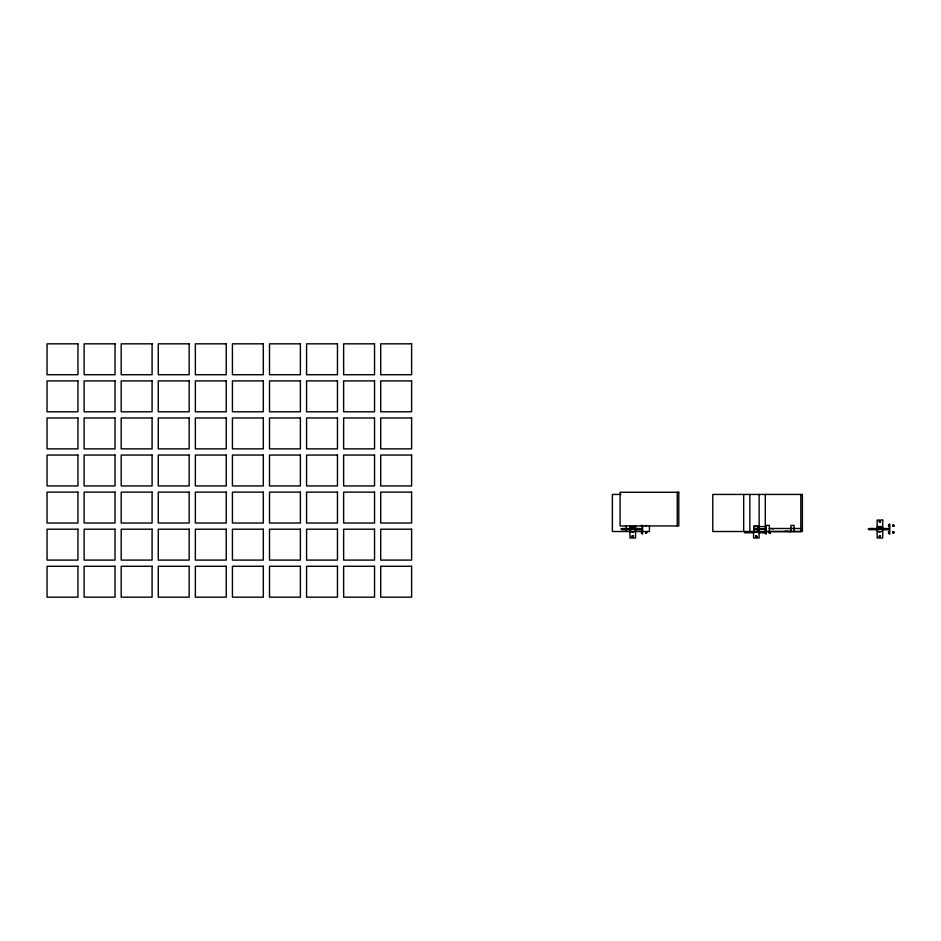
<?xml version="1.0" encoding="UTF-8"?>
<svg xmlns="http://www.w3.org/2000/svg" width="941" height="941" viewBox="0 0 941 941"><rect width="100%" height="100%" fill="white"/><g stroke="black" fill="none" stroke-linecap="round" stroke-linejoin="round"><path stroke-width="1.41" d="M641.468 531.853L641.468 533.029M764.81 531.512L764.868 532.653L763.974 532.747M756.658 536.546C754.553 537.464 757.552 534.806 756.458 536.876M879.929 521.067L880.2 522.114L879.647 521.149M765.468 533.029L765.468 531.853M641.891 526.231L641.397 525.501L641.468 526.231M646.408 526.231L646.443 525.49L645.855 526.231M646.408 533.029L646.408 531.853M769.444 533.029L770.044 532.735L769.444 531.853M889.045 525.054L889.045 526.231M889.045 531.853L889.045 533.029M893.574 526.231L893.574 525.054M893.574 533.029L893.574 531.853M632.964 536.652C632.752 535.006 632.293 538.005 633.246 536.182M755.929 536.346L756.564 536.088M879.647 536.935L880.282 536.358L879.553 536.241M744.79 531.512L744.79 532.747L745.625 532.747M880.035 536.041L879.623 536.77L880.211 536.617M880.317 536.852L879.929 535.899M880.106 521.949L880.07 521.49M633.505 531.653L632.081 532.077L633.352 531.653M757.023 532.077L755.67 531.653L757.082 531.653M632.928 536.746L632.223 536.311L633.152 536.064M879.776 535.923L879.529 536.852M633.352 532.124L632.176 531.653M756.929 531.653L755.752 531.653M880.67 531.653L879.247 532.077M620.931 494.437L612.368 494.437L612.368 531.512L649.443 531.512L649.443 525.807M893.021 525.054L893.644 526.184L893.021 526.231M759.128 525.948L753.87 525.948L753.87 532.747L745.931 532.747M753.87 526.572L765.304 526.572M757.881 526.948L757.881 531.512M877.824 526.948L882.023 526.948M632.399 527.207L633.117 527.207M879.564 527.207L880.282 527.207M630.294 528.43C631.905 529.124 617.296 527.442 622.036 529.665M635.234 528.43C635.916 528.666 643.797 527.925 640.398 529.665M800.826 528.489L769.315 528.489L773.643 528.795M877.447 528.43C879.059 529.124 864.461 527.442 869.202 529.665M882.399 528.43C883.081 528.666 890.962 527.925 887.551 529.665M630.294 528.736L642.033 528.736L642.033 525.254M753.87 528.736L765.609 528.736M877.447 528.736L889.198 528.736L889.198 524.102L889.81 524.102L889.81 533.982L889.198 533.982L889.198 529.348L877.447 529.348M630.294 529.348L642.033 529.348L642.033 533.982L642.644 533.982L642.644 525.513M753.87 529.348L765.609 529.348L765.609 533.982L766.233 533.982L766.233 525.396L769.315 525.396L769.315 533.182M622.354 529.665L630.294 529.665M635.234 529.665L640.08 529.665M869.508 529.665L877.447 529.665M882.399 529.665L887.245 529.665M769.315 531.512L766.233 531.512L800.826 531.583L800.826 494.437M769.562 531.512L802.379 531.512L802.379 494.437L712.784 494.437L712.784 531.512L765.304 531.512L765.304 494.437M645.855 531.853L646.443 531.853M893.021 531.853L893.609 531.853M632.258 532.135L633.293 532.147M755.799 532.147L756.882 532.147M763.669 532.747L758.811 532.747L758.811 526.572M641.891 533.029L641.397 531.9M645.855 533.029L646.479 531.9M893.021 533.029L893.644 531.9M785.182 531.159L790.946 531.583L790.946 525.396L794.039 525.396L794.039 531.583M764.974 531.912L764.974 532.982M893.95 525.29L893.95 526.007M893.95 532.088L893.95 532.806M893.021 524.902L892.903 526.384M893.021 531.7L893.021 533.182M889.045 524.902L889.045 526.384M889.045 531.7L889.045 533.182M888.551 525.113L888.551 526.184M888.551 531.9L888.551 532.982M770.373 532.088L770.373 532.806M770.056 531.9L770.056 532.982M769.444 531.7L769.444 533.182M765.468 531.7L765.468 533.182M759.128 494.437L759.128 538.005L753.565 538.005L753.565 531.112M756.341 531.147L756.341 532.077M749.859 494.437L749.859 531.512M743.672 494.437L743.672 531.512M677.249 492.272L677.249 525.948M646.785 532.088L646.785 532.806M645.738 525.454L645.855 526.384M645.855 531.7L645.738 533.182M641.891 525.454L641.891 526.384M641.891 531.7L641.891 533.182M635.54 525.596L635.54 538.005L629.976 538.005L629.976 525.596M635.234 531.512L635.234 526.572L630.294 526.572L630.294 531.512M634.857 531.147L634.857 526.948L630.658 526.948L630.658 531.147M626.271 525.807L626.271 531.512M621.401 528.96L622.001 529.124L621.401 528.96M622.389 528.948L623.107 529.136L622.389 528.948M623.448 528.948L624.154 529.136L623.448 528.948M632.046 536.264C632.952 539.099 634.246 534.265 632.046 536.264M638.269 528.948L638.986 529.136L638.269 528.948M639.327 528.948L640.045 529.136L639.327 528.948M640.421 528.96L641.033 529.124L640.421 528.96M744.99 532.053L745.59 532.218L744.99 532.053M745.978 532.041L746.695 532.23L745.978 532.041M747.025 532.041L747.742 532.23L747.025 532.041M755.623 536.264C756.529 539.099 757.823 534.265 755.623 536.264M761.857 532.041L762.575 532.23L761.857 532.041M762.904 532.041L763.622 532.23L762.904 532.041M764.01 532.053L764.61 532.218L764.01 532.053M868.567 528.96L869.166 529.124L868.567 528.96M869.555 528.948L870.272 529.136L869.555 528.948M870.601 528.948L871.319 529.136L870.601 528.948M879.212 521.432C880.117 524.266 881.411 519.444 879.212 521.432M879.212 536.264C880.117 539.099 881.411 534.265 879.212 536.264M885.434 528.948L886.151 529.136L885.434 528.948M886.481 528.948L887.198 529.136L886.481 528.948M887.586 528.96L888.186 529.124L887.586 528.96M632.423 535.876L633.093 537.04L632.423 535.876M755.999 535.876L756.682 537.04L755.999 535.876M879.588 521.043L880.258 522.22L879.588 521.043M879.588 535.876L880.258 537.04L879.588 535.876M77.95 343.83L47.05 343.83L47.05 374.73L77.95 374.73L77.95 343.83M115.025 343.83L84.125 343.83L84.125 374.73L115.025 374.73L115.025 343.83M152.089 343.83L121.201 343.83L121.201 374.73L152.089 374.73L152.089 343.83M189.165 343.83L158.276 343.83L158.276 374.73L189.165 374.73L189.165 343.83M226.24 343.83L195.352 343.83L195.352 374.73L226.24 374.73L226.24 343.83M263.315 343.83L232.427 343.83L232.427 374.73L263.315 374.73L263.315 343.83M300.391 343.83L269.502 343.83L269.502 374.73L300.391 374.73L300.391 343.83M337.466 343.83L306.566 343.83L306.566 374.73L337.466 374.73L337.466 343.83M374.542 343.83L343.641 343.83L343.641 374.73L374.542 374.73L374.542 343.83M411.617 343.83L380.717 343.83L380.717 374.73L411.617 374.73L411.617 343.83M77.95 380.905L47.05 380.905L47.05 411.793L77.95 411.793L77.95 380.905M115.025 380.905L84.125 380.905L84.125 411.793L115.025 411.793L115.025 380.905M152.089 380.905L121.201 380.905L121.201 411.793L152.089 411.793L152.089 380.905M189.165 380.905L158.276 380.905L158.276 411.793L189.165 411.793L189.165 380.905M226.24 380.905L195.352 380.905L195.352 411.793L226.24 411.793L226.24 380.905M263.315 380.905L232.427 380.905L232.427 411.793L263.315 411.793L263.315 380.905M300.391 380.905L269.502 380.905L269.502 411.793L300.391 411.793L300.391 380.905M337.466 380.905L306.566 380.905L306.566 411.793L337.466 411.793L337.466 380.905M374.542 380.905L343.641 380.905L343.641 411.793L374.542 411.793L374.542 380.905M411.617 380.905L380.717 380.905L380.717 411.793L411.617 411.793L411.617 380.905M77.95 417.98L47.05 417.98L47.05 448.869L77.95 448.869L77.95 417.98M115.025 417.98L84.125 417.98L84.125 448.869L115.025 448.869L115.025 417.98M152.089 417.98L121.201 417.98L121.201 448.869L152.089 448.869L152.089 417.98M189.165 417.98L158.276 417.98L158.276 448.869L189.165 448.869L189.165 417.98M226.24 417.98L195.352 417.98L195.352 448.869L226.24 448.869L226.24 417.98M263.315 417.98L232.427 417.98L232.427 448.869L263.315 448.869L263.315 417.98M300.391 417.98L269.502 417.98L269.502 448.869L300.391 448.869L300.391 417.98M337.466 417.98L306.566 417.98L306.566 448.869L337.466 448.869L337.466 417.98M374.542 417.98L343.641 417.98L343.641 448.869L374.542 448.869L374.542 417.98M411.617 417.98L380.717 417.98L380.717 448.869L411.617 448.869L411.617 417.98M77.95 455.056L47.05 455.056L47.05 485.944L77.95 485.944L77.95 455.056M115.025 455.056L84.125 455.056L84.125 485.944L115.025 485.944L115.025 455.056M152.089 455.056L121.201 455.056L121.201 485.944L152.089 485.944L152.089 455.056M189.165 455.056L158.276 455.056L158.276 485.944L189.165 485.944L189.165 455.056M226.24 455.056L195.352 455.056L195.352 485.944L226.24 485.944L226.24 455.056M263.315 455.056L232.427 455.056L232.427 485.944L263.315 485.944L263.315 455.056M300.391 455.056L269.502 455.056L269.502 485.944L300.391 485.944L300.391 455.056M337.466 455.056L306.566 455.056L306.566 485.944L337.466 485.944L337.466 455.056M374.542 455.056L343.641 455.056L343.641 485.944L374.542 485.944L374.542 455.056M411.617 455.056L380.717 455.056L380.717 485.944L411.617 485.944L411.617 455.056M77.95 492.131L47.05 492.131L47.05 523.02L77.95 523.02L77.95 492.131M115.025 492.131L84.125 492.131L84.125 523.02L115.025 523.02L115.025 492.131M152.089 492.131L121.201 492.131L121.201 523.02L152.089 523.02L152.089 492.131M189.165 492.131L158.276 492.131L158.276 523.02L189.165 523.02L189.165 492.131M226.24 492.131L195.352 492.131L195.352 523.02L226.24 523.02L226.24 492.131M263.315 492.131L232.427 492.131L232.427 523.02L263.315 523.02L263.315 492.131M300.391 492.131L269.502 492.131L269.502 523.02L300.391 523.02L300.391 492.131M337.466 492.131L306.566 492.131L306.566 523.02L337.466 523.02L337.466 492.131M374.542 492.131L343.641 492.131L343.641 523.02L374.542 523.02L374.542 492.131M411.617 492.131L380.717 492.131L380.717 523.02L411.617 523.02L411.617 492.131M678.79 492.272L620.095 492.272L620.095 525.948L678.79 525.948L678.79 492.272M882.705 520.079L877.141 520.079L877.141 538.005L882.705 538.005L882.705 520.079M882.399 526.572L877.447 526.572L877.447 531.512L882.399 531.512L882.399 526.572M77.95 529.207L47.05 529.207L47.05 560.095L77.95 560.095L77.95 529.207M115.025 529.207L84.125 529.207L84.125 560.095L115.025 560.095L115.025 529.207M152.089 529.207L121.201 529.207L121.201 560.095L152.089 560.095L152.089 529.207M189.165 529.207L158.276 529.207L158.276 560.095L189.165 560.095L189.165 529.207M226.24 529.207L195.352 529.207L195.352 560.095L226.24 560.095L226.24 529.207M263.315 529.207L232.427 529.207L232.427 560.095L263.315 560.095L263.315 529.207M300.391 529.207L269.502 529.207L269.502 560.095L300.391 560.095L300.391 529.207M337.466 529.207L306.566 529.207L306.566 560.095L337.466 560.095L337.466 529.207M374.542 529.207L343.641 529.207L343.641 560.095L374.542 560.095L374.542 529.207M411.617 529.207L380.717 529.207L380.717 560.095L411.617 560.095L411.617 529.207M77.95 566.27L47.05 566.27L47.05 597.17L77.95 597.17L77.95 566.27M115.025 566.27L84.125 566.27L84.125 597.17L115.025 597.17L115.025 566.27M152.089 566.27L121.201 566.27L121.201 597.17L152.089 597.17L152.089 566.27M189.165 566.27L158.276 566.27L158.276 597.17L189.165 597.17L189.165 566.27M226.24 566.27L195.352 566.27L195.352 597.17L226.24 597.17L226.24 566.27M263.315 566.27L232.427 566.27L232.427 597.17L263.315 597.17L263.315 566.27M300.391 566.27L269.502 566.27L269.502 597.17L300.391 597.17L300.391 566.27M337.466 566.27L306.566 566.27L306.566 597.17L337.466 597.17L337.466 566.27M374.542 566.27L343.641 566.27L343.641 597.17L374.542 597.17L374.542 566.27M411.617 566.27L380.717 566.27L380.717 597.17L411.617 597.17L411.617 566.27"/></g></svg>
